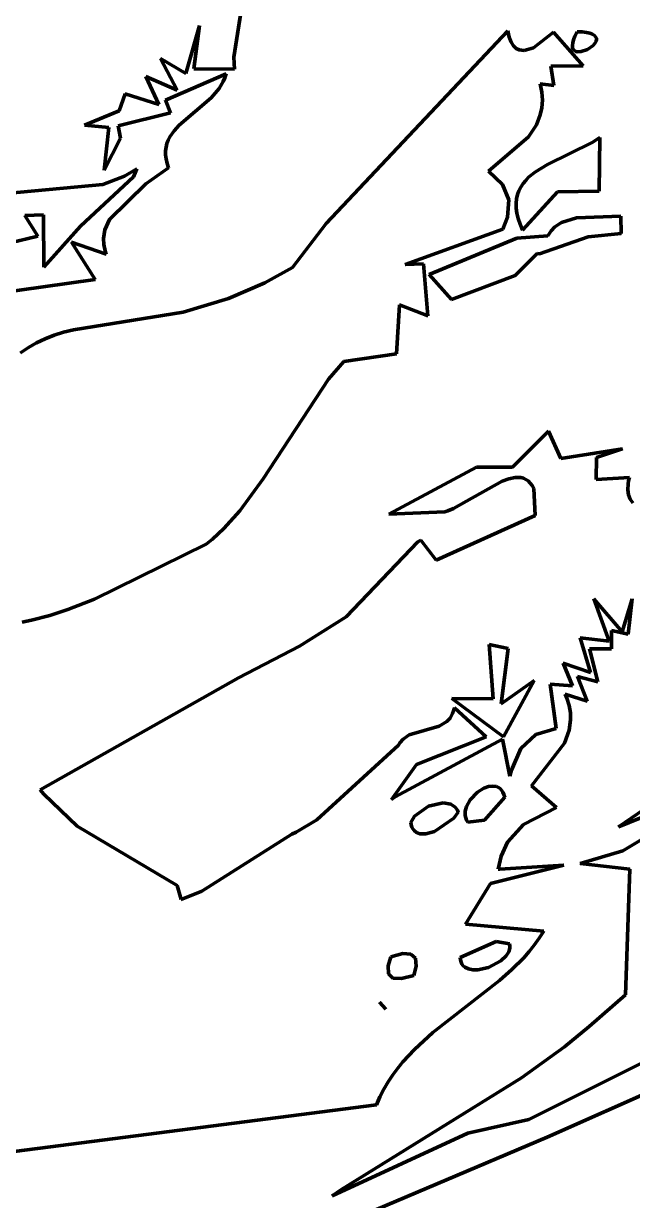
# Model space of a CAD drawing. Header units: millimetres. Extents: x 0 to 11, y 0 to 14.1.
# Drawn here: x 6.932 to 7.482, y 3.179 to 4.24 of the extents above; entities that cross this region are included whole.
import ezdxf

# ---------------------------------------------------------------- set-up
doc = ezdxf.new("R2010")
doc.units = ezdxf.units.MM
doc.layers.add('color#010101ff', color=7, linetype='CONTINUOUS', lineweight=100)
doc.layers.add('color#fefefeff', color=7, linetype='CONTINUOUS', lineweight=100)

msp = doc.modelspace()

# ---------------------------------------------------------------- linework, layer by layer
at = {"layer": 'color#010101ff'}
for p, q in [((7.1221, 4.2103), (7.1327, 4.277)), ((7.0787, 4.1955), (7.0913, 4.2386)), ((7.0913, 4.2386), (7.0862, 4.1996)), ((7.3693, 4.2339), (7.2053, 4.0602)), ((7.3699, 4.2309), (7.3693, 4.2339)), ((7.3706, 4.2282), (7.3699, 4.2309)), ((7.3724, 4.2238), (7.3706, 4.2282)), ((7.4105, 4.2327), (7.3925, 4.2186)), ((7.4372, 4.2024), (7.4105, 4.2327)), ((7.4286, 4.2259), (7.4279, 4.223)), ((7.4299, 4.2292), (7.4286, 4.2259)), ((7.4318, 4.2331), (7.4299, 4.2292)), ((7.4364, 4.2329), (7.4318, 4.2331)), ((7.4402, 4.2324), (7.4364, 4.2329)), ((7.4433, 4.2317), (7.4402, 4.2324)), ((7.4457, 4.2309), (7.4433, 4.2317)), ((7.4475, 4.2298), (7.4457, 4.2309)), ((7.4486, 4.2286), (7.4475, 4.2298)), ((7.4484, 4.2233), (7.4491, 4.2247)), ((7.4493, 4.2274), (7.4486, 4.2286)), ((7.4491, 4.2247), (7.4494, 4.226)), ((7.4494, 4.226), (7.4493, 4.2274)), ((7.3745, 4.2204), (7.3724, 4.2238)), ((7.377, 4.2181), (7.3745, 4.2204)), ((7.3797, 4.2167), (7.377, 4.2181)), ((7.3842, 4.2162), (7.3797, 4.2167)), ((7.3925, 4.2186), (7.3842, 4.2162)), ((7.4279, 4.223), (7.4276, 4.2207)), ((7.4276, 4.2207), (7.4278, 4.2187)), ((7.4278, 4.2187), (7.4284, 4.2172)), ((7.4284, 4.2172), (7.4294, 4.2162)), ((7.4294, 4.2162), (7.4306, 4.2154)), ((7.4306, 4.2154), (7.432, 4.215)), ((7.432, 4.215), (7.4355, 4.2152)), ((7.4355, 4.2152), (7.4411, 4.2171)), ((7.4411, 4.2171), (7.4462, 4.2206)), ((7.4462, 4.2206), (7.4484, 4.2233)), ((7.0711, 4.1805), (7.056, 4.2091)), ((7.056, 4.2091), (7.0787, 4.1955)), ((7.1227, 4.1994), (7.1221, 4.2103)), ((7.1152, 4.195), (7.0605, 4.1713)), ((7.0862, 4.1996), (7.1227, 4.1994)), ((7.1141, 4.1915), (7.1152, 4.195)), ((7.4081, 4.2019), (7.4372, 4.2024)), ((7.411, 4.1845), (7.4081, 4.2019)), ((7.0544, 4.1676), (7.0426, 4.1927)), ((7.0426, 4.1927), (7.0711, 4.1805)), ((7.1089, 4.1819), (7.1126, 4.1882)), ((7.1126, 4.1882), (7.1141, 4.1915)), ((7.4001, 4.1785), (7.3986, 4.1861)), ((7.3986, 4.1861), (7.411, 4.1845)), ((7.0188, 4.1617), (7.0241, 4.177)), ((7.0241, 4.177), (7.0544, 4.1676)), ((7.0729, 4.1489), (7.1016, 4.1735)), ((7.1016, 4.1735), (7.1089, 4.1819)), ((7.4005, 4.1713), (7.4001, 4.1785)), ((6.9875, 4.1487), (7.0188, 4.1617)), ((7.0605, 4.1713), (7.0649, 4.1599)), ((7.3986, 4.1581), (7.4, 4.1645)), ((7.4, 4.1645), (7.4005, 4.1713)), ((7.0649, 4.1599), (7.0179, 4.1481)), ((7.3951, 4.1491), (7.3986, 4.1581)), ((7.0093, 4.1467), (6.9875, 4.1487)), ((7.0053, 4.1081), (7.0093, 4.1467)), ((7.0179, 4.1481), (7.0199, 4.1372)), ((7.0644, 4.1382), (7.0682, 4.1437)), ((7.0682, 4.1437), (7.0729, 4.1489)), ((7.3881, 4.1383), (7.3951, 4.1491)), ((7.0199, 4.1372), (7.0053, 4.1081)), ((7.061, 4.129), (7.0618, 4.1322)), ((7.0618, 4.1322), (7.0629, 4.1353)), ((7.0629, 4.1353), (7.0644, 4.1382)), ((7.3519, 4.1072), (7.3881, 4.1383)), ((7.4453, 4.1332), (7.4051, 4.1135)), ((7.4524, 4.1377), (7.4453, 4.1332)), ((7.4517, 4.0892), (7.4524, 4.1377)), ((7.0605, 4.1256), (7.061, 4.129)), ((7.0605, 4.1221), (7.0605, 4.1256)), ((7.061, 4.1184), (7.0605, 4.1221)), ((7.0235, 4.1029), (7.0347, 4.1093)), ((7.0347, 4.1093), (7.0315, 4.1021)), ((7.0427, 4.096), (7.0633, 4.1103)), ((7.0619, 4.1144), (7.061, 4.1184)), ((7.0633, 4.1103), (7.0619, 4.1144)), ((7.4051, 4.1135), (7.3943, 4.1068)), ((7.0315, 4.1021), (6.9837, 4.0578)), ((7.0039, 4.0954), (7.0235, 4.1029)), ((7.3646, 4.0952), (7.3519, 4.1072)), ((7.3855, 4.099), (7.3831, 4.0961)), ((7.3881, 4.1018), (7.3855, 4.099)), ((7.3943, 4.1068), (7.3881, 4.1018)), ((6.9166, 4.0872), (7.0039, 4.0954)), ((7.01, 4.0638), (7.0427, 4.096)), ((7.3704, 4.0814), (7.3646, 4.0952)), ((7.3794, 4.0897), (7.3781, 4.0862)), ((7.381, 4.093), (7.3794, 4.0897)), ((7.3831, 4.0961), (7.381, 4.093)), ((7.3827, 4.054), (7.4142, 4.0887)), ((7.4142, 4.0887), (7.4517, 4.0892)), ((7.3692, 4.0658), (7.3704, 4.0814)), ((7.3772, 4.0824), (7.3768, 4.0784)), ((7.3768, 4.0784), (7.3769, 4.0741)), ((7.3781, 4.0862), (7.3772, 4.0824)), ((6.9503, 4.068), (6.9336, 4.0673)), ((6.9336, 4.0673), (6.9453, 4.0486)), ((6.9507, 4.0207), (6.9503, 4.068)), ((7.3649, 4.0551), (7.3692, 4.0658)), ((7.3769, 4.0741), (7.3775, 4.0696)), ((7.3775, 4.0696), (7.3787, 4.0647)), ((7.4714, 4.0668), (7.4314, 4.0652)), ((7.4717, 4.0512), (7.4714, 4.0668)), ((6.9837, 4.0578), (6.9507, 4.0207)), ((7.0059, 4.0544), (7.01, 4.0638)), ((7.2053, 4.0602), (7.1752, 4.0206)), ((7.2767, 4.0231), (7.3649, 4.0551)), ((7.3787, 4.0647), (7.3804, 4.0595)), ((7.3804, 4.0595), (7.3827, 4.054)), ((7.4119, 4.0571), (7.4084, 4.0535)), ((7.4178, 4.0611), (7.4119, 4.0571)), ((7.4314, 4.0652), (7.4178, 4.0611)), ((6.9453, 4.0486), (6.8812, 4.0332)), ((7.0046, 4.0467), (7.0059, 4.0544)), ((7.0048, 4.0412), (7.0046, 4.0467)), ((7.3775, 4.0468), (7.2983, 4.014)), ((7.4053, 4.049), (7.3775, 4.0468)), ((7.3978, 4.0328), (7.4417, 4.0482)), ((7.4084, 4.0535), (7.4053, 4.049)), ((7.4417, 4.0482), (7.4717, 4.0512)), ((6.9969, 4.0095), (6.9758, 4.0434)), ((6.9758, 4.0434), (7.0069, 4.0325)), ((7.006, 4.0355), (7.0048, 4.0412)), ((7.0069, 4.0325), (7.006, 4.0355)), ((7.2934, 4.0239), (7.2767, 4.0231)), ((7.2973, 3.9768), (7.2934, 4.0239)), ((7.3759, 4.0131), (7.3959, 4.0331)), ((7.3959, 4.0331), (7.3978, 4.0328)), ((7.1752, 4.0206), (7.1501, 4.0067)), ((7.2983, 4.014), (7.3186, 3.9915)), ((7.3186, 3.9915), (7.3759, 4.0131)), ((6.8565, 3.9901), (6.9969, 4.0095)), ((7.1501, 4.0067), (7.1173, 3.9926)), ((7.1173, 3.9926), (7.0764, 3.9801)), ((7.2688, 3.9427), (7.2715, 3.9867)), ((7.2715, 3.9867), (7.2973, 3.9768)), ((7.0764, 3.9801), (6.9775, 3.9641)), ((6.9601, 3.9594), (6.952, 3.9562)), ((6.9686, 3.9621), (6.9601, 3.9594)), ((6.9775, 3.9641), (6.9686, 3.9621)), ((6.9442, 3.9525), (6.9368, 3.9483)), ((6.952, 3.9562), (6.9442, 3.9525)), ((6.9368, 3.9483), (6.9297, 3.9436)), ((7.2214, 3.9358), (7.2688, 3.9427)), ((7.2076, 3.9197), (7.2214, 3.9358)), ((7.1487, 3.8298), (7.2076, 3.9197)), ((7.406, 3.8727), (7.3736, 3.8404)), ((7.4173, 3.8482), (7.406, 3.8727)), ((7.4729, 3.857), (7.4173, 3.8482)), ((7.4493, 3.849), (7.4729, 3.857)), ((7.4491, 3.8292), (7.4493, 3.849)), ((7.341, 3.8404), (7.2621, 3.7981)), ((7.3736, 3.8404), (7.341, 3.8404)), ((7.1276, 3.801), (7.1487, 3.8298)), ((7.3322, 3.8098), (7.3642, 3.8279)), ((7.3642, 3.8279), (7.3702, 3.83)), ((7.3702, 3.83), (7.3759, 3.8311)), ((7.3759, 3.8311), (7.3785, 3.8312)), ((7.3785, 3.8312), (7.3811, 3.831)), ((7.3811, 3.831), (7.3835, 3.8304)), ((7.3835, 3.8304), (7.3857, 3.8294)), ((7.3857, 3.8294), (7.3877, 3.828)), ((7.3877, 3.828), (7.3896, 3.8261)), ((7.3896, 3.8261), (7.3913, 3.8238)), ((7.3913, 3.8238), (7.3928, 3.821)), ((7.4791, 3.8311), (7.4491, 3.8292)), ((7.4775, 3.82), (7.4778, 3.8252)), ((7.4778, 3.8252), (7.4783, 3.8281)), ((7.4783, 3.8281), (7.4791, 3.8311)), ((7.3928, 3.821), (7.3939, 3.7969)), ((7.4782, 3.8154), (7.4775, 3.82)), ((7.4797, 3.8115), (7.4782, 3.8154)), ((7.4821, 3.8082), (7.4797, 3.8115)), ((7.1132, 3.7852), (7.1276, 3.801)), ((7.2621, 3.7981), (7.3126, 3.8)), ((7.3126, 3.8), (7.3151, 3.8009)), ((7.3151, 3.8009), (7.3204, 3.8032)), ((7.3204, 3.8032), (7.3322, 3.8098)), ((7.3939, 3.7969), (7.3047, 3.7565)), ((7.1028, 3.7754), (7.1132, 3.7852)), ((6.9965, 3.7213), (7.0973, 3.7708)), ((7.0973, 3.7708), (7.1028, 3.7754)), ((7.2882, 3.7729), (7.2236, 3.7053)), ((7.291, 3.7746), (7.2882, 3.7729)), ((7.3047, 3.7565), (7.291, 3.7746)), ((6.9724, 3.7119), (6.9965, 3.7213)), ((7.4608, 3.6835), (7.4469, 3.7216)), ((7.4469, 3.7216), (7.4724, 3.6918)), ((7.4724, 3.6918), (7.4816, 3.7216)), ((7.4816, 3.7216), (7.4779, 3.6899)), ((6.9396, 3.7023), (6.9561, 3.7066)), ((6.9561, 3.7066), (6.9724, 3.7119)), ((7.2236, 3.7053), (7.1815, 3.6789)), ((6.9312, 3.7006), (6.9396, 3.7023)), ((7.4439, 3.6551), (7.4346, 3.6866)), ((7.4346, 3.6866), (7.4608, 3.6835)), ((7.4779, 3.6899), (7.4628, 3.6931)), ((7.4628, 3.6931), (7.4629, 3.6764)), ((7.1815, 3.6789), (7.1265, 3.6503)), ((7.3525, 3.6803), (7.3698, 3.6768)), ((7.356, 3.6315), (7.3525, 3.6803)), ((7.3698, 3.6768), (7.3634, 3.6268)), ((7.4629, 3.6764), (7.443, 3.6764)), ((7.443, 3.6764), (7.4506, 3.6469)), ((7.4278, 3.6432), (7.4194, 3.6635)), ((7.4194, 3.6635), (7.4439, 3.6551)), ((7.4506, 3.6469), (7.4321, 3.6516)), ((7.4321, 3.6516), (7.4409, 3.6292)), ((7.1265, 3.6503), (6.9473, 3.5495)), ((7.3634, 3.6268), (7.3931, 3.6481)), ((7.3931, 3.6481), (7.3655, 3.5973)), ((7.413, 3.6047), (7.4076, 3.6448)), ((7.4076, 3.6448), (7.4278, 3.6432)), ((7.3655, 3.5973), (7.3187, 3.6318)), ((7.3187, 3.6318), (7.356, 3.6315)), ((7.4409, 3.6292), (7.421, 3.6357)), ((7.421, 3.6357), (7.4225, 3.6321)), ((7.4225, 3.6321), (7.4247, 3.6253)), ((7.3195, 3.6182), (7.3204, 3.6206)), ((7.3204, 3.6206), (7.3211, 3.6233)), ((7.3211, 3.6233), (7.3498, 3.5971)), ((7.4247, 3.6253), (7.4258, 3.6187)), ((7.3074, 3.6069), (7.3144, 3.611)), ((7.3144, 3.611), (7.3172, 3.6141)), ((7.3172, 3.6141), (7.3195, 3.6182)), ((7.426, 3.6124), (7.4248, 3.6032)), ((7.4258, 3.6187), (7.426, 3.6124)), ((7.275, 3.5951), (7.2803, 3.5989)), ((7.2803, 3.5989), (7.3074, 3.6069)), ((7.3812, 3.5867), (7.3947, 3.5992)), ((7.3947, 3.5992), (7.413, 3.6047)), ((7.4248, 3.6032), (7.4206, 3.5916)), ((7.1971, 3.5222), (7.2707, 3.5896)), ((7.2676, 3.543), (7.3645, 3.5952)), ((7.2707, 3.5896), (7.272, 3.5917)), ((7.272, 3.5917), (7.275, 3.5951)), ((7.3498, 3.5971), (7.2869, 3.5723)), ((7.3645, 3.5952), (7.3713, 3.5618)), ((7.4206, 3.5916), (7.3908, 3.5531)), ((7.4691, 3.5159), (7.5808, 3.5923)), ((7.3726, 3.5671), (7.3812, 3.5867)), ((7.2869, 3.5723), (7.2644, 3.5407)), ((7.3713, 3.5618), (7.3726, 3.5671)), ((6.9473, 3.5495), (6.9507, 3.5455)), ((6.9507, 3.5455), (6.9809, 3.5166)), ((7.342, 3.5472), (7.3355, 3.5403)), ((7.3478, 3.5508), (7.342, 3.5472)), ((7.3518, 3.5523), (7.3478, 3.5508)), ((7.3557, 3.5528), (7.3518, 3.5523)), ((7.3592, 3.5523), (7.3557, 3.5528)), ((7.3609, 3.5515), (7.3592, 3.5523)), ((7.3624, 3.5505), (7.3609, 3.5515)), ((7.3637, 3.5491), (7.3624, 3.5505)), ((7.3649, 3.5473), (7.3637, 3.5491)), ((7.3658, 3.5452), (7.3649, 3.5473)), ((7.3908, 3.5531), (7.4132, 3.5335)), ((7.559, 3.5524), (7.4691, 3.5159)), ((7.2644, 3.5407), (7.2676, 3.543)), ((7.3111, 3.5376), (7.2978, 3.5346)), ((7.3178, 3.5363), (7.3111, 3.5376)), ((7.3218, 3.5336), (7.3178, 3.5363)), ((7.3355, 3.5403), (7.3321, 3.5343)), ((7.3482, 3.522), (7.3666, 3.5427)), ((7.3666, 3.5427), (7.3658, 3.5452)), ((7.4732, 3.4945), (7.5471, 3.5389)), ((7.2852, 3.5256), (7.2818, 3.5199)), ((7.2978, 3.5346), (7.2852, 3.5256)), ((7.3206, 3.5237), (7.3246, 3.5292)), ((7.3238, 3.5309), (7.3218, 3.5336)), ((7.3246, 3.5292), (7.3238, 3.5309)), ((7.331, 3.5302), (7.3309, 3.5261)), ((7.3309, 3.5261), (7.3314, 3.5241)), ((7.3321, 3.5343), (7.331, 3.5302)), ((7.3314, 3.5241), (7.3321, 3.5221)), ((7.4132, 3.5335), (7.3835, 3.518)), ((6.9809, 3.5166), (7.0711, 3.4631)), ((7.1784, 3.5112), (7.1971, 3.5222)), ((7.2818, 3.5199), (7.2822, 3.5177)), ((7.2822, 3.5177), (7.2828, 3.5158)), ((7.2828, 3.5158), (7.2837, 3.5142)), ((7.2837, 3.5142), (7.2847, 3.5128)), ((7.3031, 3.5117), (7.3206, 3.5237)), ((7.3321, 3.5221), (7.3332, 3.5203)), ((7.3332, 3.5203), (7.3482, 3.522)), ((7.3835, 3.518), (7.3691, 3.5022)), ((7.0933, 3.4581), (7.1744, 3.5094)), ((7.1744, 3.5094), (7.1784, 3.5112)), ((7.2847, 3.5128), (7.2871, 3.5108)), ((7.2871, 3.5108), (7.2901, 3.5097)), ((7.2901, 3.5097), (7.2954, 3.5096)), ((7.2954, 3.5096), (7.3031, 3.5117)), ((7.3691, 3.5022), (7.3632, 3.4896)), ((7.4346, 3.483), (7.4732, 3.4945)), ((7.3632, 3.4896), (7.3606, 3.4777)), ((7.4795, 3.4779), (7.4346, 3.483)), ((7.4199, 3.4815), (7.3537, 3.4648)), ((7.3606, 3.4777), (7.3622, 3.4778)), ((7.3622, 3.4778), (7.4199, 3.4815)), ((7.4755, 3.3645), (7.4795, 3.4779)), ((7.0711, 3.4631), (7.0747, 3.4506)), ((7.3537, 3.4648), (7.3313, 3.4281)), ((7.0747, 3.4506), (7.0933, 3.4581)), ((7.3313, 3.4281), (7.4017, 3.4219)), ((7.4017, 3.4219), (7.3976, 3.4155)), ((7.3588, 3.4125), (7.3263, 3.3983)), ((7.371, 3.4104), (7.3588, 3.4125)), ((7.3713, 3.4086), (7.371, 3.4104)), ((7.3713, 3.4067), (7.3713, 3.4086)), ((7.3932, 3.4094), (7.3886, 3.4036)), ((7.3976, 3.4155), (7.3932, 3.4094)), ((7.2638, 3.3989), (7.2613, 3.3905)), ((7.2746, 3.4017), (7.2638, 3.3989)), ((7.2819, 3.4013), (7.2746, 3.4017)), ((7.2859, 3.3975), (7.2819, 3.4013)), ((7.2865, 3.3904), (7.2859, 3.3975)), ((7.3263, 3.3983), (7.3266, 3.396)), ((7.3631, 3.395), (7.368, 3.3997)), ((7.368, 3.3997), (7.3702, 3.4032)), ((7.3702, 3.4032), (7.3713, 3.4067)), ((7.3837, 3.3979), (7.3731, 3.3873)), ((7.3886, 3.4036), (7.3837, 3.3979)), ((7.2613, 3.3905), (7.2617, 3.3834)), ((7.2844, 3.3819), (7.2865, 3.3904)), ((7.3266, 3.396), (7.3272, 3.394)), ((7.3272, 3.394), (7.328, 3.3922)), ((7.328, 3.3922), (7.3292, 3.3907)), ((7.3292, 3.3907), (7.3305, 3.3895)), ((7.3305, 3.3895), (7.3339, 3.3878)), ((7.3339, 3.3878), (7.3379, 3.387)), ((7.3379, 3.387), (7.3424, 3.387)), ((7.3424, 3.387), (7.352, 3.3892)), ((7.352, 3.3892), (7.3631, 3.395)), ((7.3731, 3.3873), (7.3619, 3.3773)), ((7.2617, 3.3834), (7.2657, 3.3796)), ((7.2657, 3.3796), (7.2733, 3.3791)), ((7.2733, 3.3791), (7.2844, 3.3819)), ((7.3619, 3.3773), (7.3018, 3.3304)), ((7.6166, 3.3664), (7.3883, 3.252)), ((7.2535, 3.358), (7.2592, 3.3516)), ((7.2592, 3.3516), (7.2535, 3.358)), ((7.4426, 3.3359), (7.4755, 3.3645)), ((7.4205, 3.3175), (7.4426, 3.3359)), ((7.3018, 3.3304), (7.285, 3.3152)), ((7.285, 3.3152), (7.2747, 3.3042)), ((7.3818, 3.2895), (7.4205, 3.3175)), ((7.2747, 3.3042), (7.27, 3.2984)), ((7.2655, 3.2923), (7.2613, 3.286)), ((7.27, 3.2984), (7.2655, 3.2923)), ((7.2187, 3.1886), (7.3818, 3.2895)), ((7.2613, 3.286), (7.2574, 3.2794)), ((7.4047, 3.2361), (7.5191, 3.287)), ((7.2539, 3.2725), (7.2508, 3.2653)), ((7.2574, 3.2794), (7.2539, 3.2725)), ((7.2508, 3.2653), (6.8627, 3.2153)), ((7.3883, 3.252), (7.3334, 3.2396)), ((7.3334, 3.2396), (7.2108, 3.1832)), ((7.1958, 3.1477), (7.4047, 3.2361)), ((7.2108, 3.1832), (7.2187, 3.1886))]:
    msp.add_line(p, q, dxfattribs=at)
at = {"layer": 'color#fefefeff'}
for p, q in [((7.1327, 4.277), (7.1221, 4.2103)), ((7.0913, 4.2386), (7.0787, 4.1955)), ((7.0862, 4.1996), (7.0913, 4.2386)), ((7.2053, 4.0602), (7.3693, 4.2339)), ((7.3693, 4.2339), (7.3699, 4.2309)), ((7.3699, 4.2309), (7.3706, 4.2282)), ((7.3706, 4.2282), (7.3724, 4.2238)), ((7.3925, 4.2186), (7.4105, 4.2327)), ((7.4105, 4.2327), (7.4372, 4.2024)), ((7.4279, 4.223), (7.4286, 4.2259)), ((7.4286, 4.2259), (7.4299, 4.2292)), ((7.4299, 4.2292), (7.4318, 4.2331)), ((7.4318, 4.2331), (7.4364, 4.2329)), ((7.4364, 4.2329), (7.4402, 4.2324)), ((7.4402, 4.2324), (7.4433, 4.2317)), ((7.4433, 4.2317), (7.4457, 4.2309)), ((7.4457, 4.2309), (7.4475, 4.2298)), ((7.4475, 4.2298), (7.4486, 4.2286)), ((7.4491, 4.2247), (7.4484, 4.2233)), ((7.4486, 4.2286), (7.4493, 4.2274)), ((7.4494, 4.226), (7.4491, 4.2247)), ((7.4493, 4.2274), (7.4494, 4.226)), ((7.3724, 4.2238), (7.3745, 4.2204)), ((7.3745, 4.2204), (7.377, 4.2181)), ((7.377, 4.2181), (7.3797, 4.2167)), ((7.3797, 4.2167), (7.3842, 4.2162)), ((7.3842, 4.2162), (7.3925, 4.2186)), ((7.4276, 4.2207), (7.4279, 4.223)), ((7.4278, 4.2187), (7.4276, 4.2207)), ((7.4284, 4.2172), (7.4278, 4.2187)), ((7.4294, 4.2162), (7.4284, 4.2172)), ((7.4306, 4.2154), (7.4294, 4.2162)), ((7.432, 4.215), (7.4306, 4.2154)), ((7.4355, 4.2152), (7.432, 4.215)), ((7.4411, 4.2171), (7.4355, 4.2152)), ((7.4462, 4.2206), (7.4411, 4.2171)), ((7.4484, 4.2233), (7.4462, 4.2206)), ((7.0787, 4.1955), (7.056, 4.2091)), ((7.056, 4.2091), (7.0711, 4.1805)), ((7.1221, 4.2103), (7.1227, 4.1994)), ((7.0605, 4.1713), (7.1152, 4.195)), ((7.1227, 4.1994), (7.0862, 4.1996)), ((7.1152, 4.195), (7.1141, 4.1915)), ((7.4372, 4.2024), (7.4081, 4.2019)), ((7.4081, 4.2019), (7.411, 4.1845)), ((7.0711, 4.1805), (7.0426, 4.1927)), ((7.0426, 4.1927), (7.0544, 4.1676)), ((7.1126, 4.1882), (7.1089, 4.1819)), ((7.1141, 4.1915), (7.1126, 4.1882)), ((7.411, 4.1845), (7.3986, 4.1861)), ((7.3986, 4.1861), (7.4001, 4.1785)), ((7.0241, 4.177), (7.0188, 4.1617)), ((7.0544, 4.1676), (7.0241, 4.177)), ((7.1016, 4.1735), (7.0729, 4.1489)), ((7.1089, 4.1819), (7.1016, 4.1735)), ((7.4001, 4.1785), (7.4005, 4.1713)), ((7.0188, 4.1617), (6.9875, 4.1487)), ((7.0649, 4.1599), (7.0605, 4.1713)), ((7.4, 4.1645), (7.3986, 4.1581)), ((7.4005, 4.1713), (7.4, 4.1645)), ((7.0179, 4.1481), (7.0649, 4.1599)), ((7.3986, 4.1581), (7.3951, 4.1491)), ((6.9875, 4.1487), (7.0093, 4.1467)), ((7.0093, 4.1467), (7.0053, 4.1081)), ((7.0199, 4.1372), (7.0179, 4.1481)), ((7.0682, 4.1437), (7.0644, 4.1382)), ((7.0729, 4.1489), (7.0682, 4.1437)), ((7.3951, 4.1491), (7.3881, 4.1383)), ((7.0053, 4.1081), (7.0199, 4.1372)), ((7.0618, 4.1322), (7.061, 4.129)), ((7.0629, 4.1353), (7.0618, 4.1322)), ((7.0644, 4.1382), (7.0629, 4.1353)), ((7.3881, 4.1383), (7.3519, 4.1072)), ((7.4051, 4.1135), (7.4453, 4.1332)), ((7.4453, 4.1332), (7.4524, 4.1377)), ((7.4524, 4.1377), (7.4517, 4.0892)), ((7.061, 4.129), (7.0605, 4.1256)), ((7.0605, 4.1256), (7.0605, 4.1221)), ((7.0605, 4.1221), (7.061, 4.1184)), ((7.0347, 4.1093), (7.0235, 4.1029)), ((7.0315, 4.1021), (7.0347, 4.1093)), ((7.0633, 4.1103), (7.0427, 4.096)), ((7.061, 4.1184), (7.0619, 4.1144)), ((7.0619, 4.1144), (7.0633, 4.1103)), ((7.3943, 4.1068), (7.4051, 4.1135)), ((6.9837, 4.0578), (7.0315, 4.1021)), ((7.0235, 4.1029), (7.0039, 4.0954)), ((7.3519, 4.1072), (7.3646, 4.0952)), ((7.3831, 4.0961), (7.3855, 4.099)), ((7.3855, 4.099), (7.3881, 4.1018)), ((7.3881, 4.1018), (7.3943, 4.1068)), ((7.0039, 4.0954), (6.9166, 4.0872)), ((7.0427, 4.096), (7.01, 4.0638)), ((7.3646, 4.0952), (7.3704, 4.0814)), ((7.3781, 4.0862), (7.3794, 4.0897)), ((7.3794, 4.0897), (7.381, 4.093)), ((7.381, 4.093), (7.3831, 4.0961)), ((7.4142, 4.0887), (7.3827, 4.054)), ((7.4517, 4.0892), (7.4142, 4.0887)), ((7.3704, 4.0814), (7.3692, 4.0658)), ((7.3768, 4.0784), (7.3772, 4.0824)), ((7.3769, 4.0741), (7.3768, 4.0784)), ((7.3772, 4.0824), (7.3781, 4.0862)), ((6.9336, 4.0673), (6.9503, 4.068)), ((6.9453, 4.0486), (6.9336, 4.0673)), ((6.9503, 4.068), (6.9507, 4.0207)), ((7.3692, 4.0658), (7.3649, 4.0551)), ((7.3775, 4.0696), (7.3769, 4.0741)), ((7.3787, 4.0647), (7.3775, 4.0696)), ((7.4314, 4.0652), (7.4714, 4.0668)), ((7.4714, 4.0668), (7.4717, 4.0512)), ((6.9507, 4.0207), (6.9837, 4.0578)), ((7.01, 4.0638), (7.0059, 4.0544)), ((7.1752, 4.0206), (7.2053, 4.0602)), ((7.3649, 4.0551), (7.2767, 4.0231)), ((7.3804, 4.0595), (7.3787, 4.0647)), ((7.3827, 4.054), (7.3804, 4.0595)), ((7.4084, 4.0535), (7.4119, 4.0571)), ((7.4119, 4.0571), (7.4178, 4.0611)), ((7.4178, 4.0611), (7.4314, 4.0652)), ((6.8812, 4.0332), (6.9453, 4.0486)), ((7.0059, 4.0544), (7.0046, 4.0467)), ((7.0046, 4.0467), (7.0048, 4.0412)), ((7.2983, 4.014), (7.3775, 4.0468)), ((7.3775, 4.0468), (7.4053, 4.049)), ((7.4417, 4.0482), (7.3978, 4.0328)), ((7.4053, 4.049), (7.4084, 4.0535)), ((7.4717, 4.0512), (7.4417, 4.0482)), ((7.0069, 4.0325), (6.9758, 4.0434)), ((6.9758, 4.0434), (6.9969, 4.0095)), ((7.0048, 4.0412), (7.006, 4.0355)), ((7.006, 4.0355), (7.0069, 4.0325)), ((7.2767, 4.0231), (7.2934, 4.0239)), ((7.2934, 4.0239), (7.2973, 3.9768)), ((7.3959, 4.0331), (7.3759, 4.0131)), ((7.3978, 4.0328), (7.3959, 4.0331)), ((7.1501, 4.0067), (7.1752, 4.0206)), ((7.3186, 3.9915), (7.2983, 4.014)), ((7.3759, 4.0131), (7.3186, 3.9915)), ((6.9969, 4.0095), (6.8565, 3.9901)), ((7.1173, 3.9926), (7.1501, 4.0067)), ((7.0764, 3.9801), (7.1173, 3.9926)), ((7.2715, 3.9867), (7.2688, 3.9427)), ((7.2973, 3.9768), (7.2715, 3.9867)), ((6.9775, 3.9641), (7.0764, 3.9801)), ((6.952, 3.9562), (6.9601, 3.9594)), ((6.9601, 3.9594), (6.9686, 3.9621)), ((6.9686, 3.9621), (6.9775, 3.9641)), ((6.9368, 3.9483), (6.9442, 3.9525)), ((6.9442, 3.9525), (6.952, 3.9562)), ((6.9297, 3.9436), (6.9368, 3.9483)), ((7.2688, 3.9427), (7.2214, 3.9358)), ((7.2214, 3.9358), (7.2076, 3.9197)), ((7.2076, 3.9197), (7.1487, 3.8298)), ((7.3736, 3.8404), (7.406, 3.8727)), ((7.406, 3.8727), (7.4173, 3.8482)), ((7.4173, 3.8482), (7.4729, 3.857)), ((7.4729, 3.857), (7.4493, 3.849)), ((7.4493, 3.849), (7.4491, 3.8292)), ((7.2621, 3.7981), (7.341, 3.8404)), ((7.341, 3.8404), (7.3736, 3.8404)), ((7.1487, 3.8298), (7.1276, 3.801)), ((7.3642, 3.8279), (7.3322, 3.8098)), ((7.3702, 3.83), (7.3642, 3.8279)), ((7.3759, 3.8311), (7.3702, 3.83)), ((7.3785, 3.8312), (7.3759, 3.8311)), ((7.3811, 3.831), (7.3785, 3.8312)), ((7.3835, 3.8304), (7.3811, 3.831)), ((7.3857, 3.8294), (7.3835, 3.8304)), ((7.3877, 3.828), (7.3857, 3.8294)), ((7.3896, 3.8261), (7.3877, 3.828)), ((7.3913, 3.8238), (7.3896, 3.8261)), ((7.3928, 3.821), (7.3913, 3.8238)), ((7.4491, 3.8292), (7.4791, 3.8311)), ((7.4778, 3.8252), (7.4775, 3.82)), ((7.4783, 3.8281), (7.4778, 3.8252)), ((7.4791, 3.8311), (7.4783, 3.8281)), ((7.3939, 3.7969), (7.3928, 3.821)), ((7.4775, 3.82), (7.4782, 3.8154)), ((7.4782, 3.8154), (7.4797, 3.8115)), ((7.4797, 3.8115), (7.4821, 3.8082)), ((7.1276, 3.801), (7.1132, 3.7852)), ((7.3126, 3.8), (7.2621, 3.7981)), ((7.3151, 3.8009), (7.3126, 3.8)), ((7.3204, 3.8032), (7.3151, 3.8009)), ((7.3322, 3.8098), (7.3204, 3.8032)), ((7.3047, 3.7565), (7.3939, 3.7969)), ((7.1132, 3.7852), (7.1028, 3.7754)), ((7.0973, 3.7708), (6.9965, 3.7213)), ((7.1028, 3.7754), (7.0973, 3.7708)), ((7.2236, 3.7053), (7.2882, 3.7729)), ((7.2882, 3.7729), (7.291, 3.7746)), ((7.291, 3.7746), (7.3047, 3.7565)), ((6.9965, 3.7213), (6.9724, 3.7119)), ((7.4724, 3.6918), (7.4469, 3.7216)), ((7.4469, 3.7216), (7.4608, 3.6835)), ((7.4816, 3.7216), (7.4724, 3.6918)), ((7.4779, 3.6899), (7.4816, 3.7216)), ((6.9561, 3.7066), (6.9396, 3.7023)), ((6.9724, 3.7119), (6.9561, 3.7066)), ((7.1815, 3.6789), (7.2236, 3.7053)), ((6.9396, 3.7023), (6.9312, 3.7006)), ((7.4608, 3.6835), (7.4346, 3.6866)), ((7.4346, 3.6866), (7.4439, 3.6551)), ((7.4629, 3.6764), (7.4628, 3.6931)), ((7.4628, 3.6931), (7.4779, 3.6899)), ((7.1265, 3.6503), (7.1815, 3.6789)), ((7.3525, 3.6803), (7.356, 3.6315)), ((7.3698, 3.6768), (7.3525, 3.6803)), ((7.3634, 3.6268), (7.3698, 3.6768)), ((7.4506, 3.6469), (7.443, 3.6764)), ((7.443, 3.6764), (7.4629, 3.6764)), ((7.4439, 3.6551), (7.4194, 3.6635)), ((7.4194, 3.6635), (7.4278, 3.6432)), ((7.4409, 3.6292), (7.4321, 3.6516)), ((7.4321, 3.6516), (7.4506, 3.6469)), ((6.9473, 3.5495), (7.1265, 3.6503)), ((7.3931, 3.6481), (7.3634, 3.6268)), ((7.3655, 3.5973), (7.3931, 3.6481)), ((7.4278, 3.6432), (7.4076, 3.6448)), ((7.4076, 3.6448), (7.413, 3.6047)), ((7.356, 3.6315), (7.3187, 3.6318)), ((7.3187, 3.6318), (7.3655, 3.5973)), ((7.4225, 3.6321), (7.421, 3.6357)), ((7.421, 3.6357), (7.4409, 3.6292)), ((7.4247, 3.6253), (7.4225, 3.6321)), ((7.3204, 3.6206), (7.3195, 3.6182)), ((7.3211, 3.6233), (7.3204, 3.6206)), ((7.3498, 3.5971), (7.3211, 3.6233)), ((7.4258, 3.6187), (7.4247, 3.6253)), ((7.3144, 3.611), (7.3074, 3.6069)), ((7.3172, 3.6141), (7.3144, 3.611)), ((7.3195, 3.6182), (7.3172, 3.6141)), ((7.4248, 3.6032), (7.426, 3.6124)), ((7.426, 3.6124), (7.4258, 3.6187)), ((7.2803, 3.5989), (7.275, 3.5951)), ((7.3074, 3.6069), (7.2803, 3.5989)), ((7.3947, 3.5992), (7.3812, 3.5867)), ((7.413, 3.6047), (7.3947, 3.5992)), ((7.4206, 3.5916), (7.4248, 3.6032)), ((7.2707, 3.5896), (7.1971, 3.5222)), ((7.3645, 3.5952), (7.2676, 3.543)), ((7.272, 3.5917), (7.2707, 3.5896)), ((7.275, 3.5951), (7.272, 3.5917)), ((7.2869, 3.5723), (7.3498, 3.5971)), ((7.3713, 3.5618), (7.3645, 3.5952)), ((7.3908, 3.5531), (7.4206, 3.5916)), ((7.5808, 3.5923), (7.4691, 3.5159)), ((7.3812, 3.5867), (7.3726, 3.5671)), ((7.2644, 3.5407), (7.2869, 3.5723)), ((7.3726, 3.5671), (7.3713, 3.5618)), ((6.9507, 3.5455), (6.9473, 3.5495)), ((6.9809, 3.5166), (6.9507, 3.5455)), ((7.3355, 3.5403), (7.342, 3.5472)), ((7.342, 3.5472), (7.3478, 3.5508)), ((7.3478, 3.5508), (7.3518, 3.5523)), ((7.3518, 3.5523), (7.3557, 3.5528)), ((7.3557, 3.5528), (7.3592, 3.5523)), ((7.3592, 3.5523), (7.3609, 3.5515)), ((7.3609, 3.5515), (7.3624, 3.5505)), ((7.3624, 3.5505), (7.3637, 3.5491)), ((7.3637, 3.5491), (7.3649, 3.5473)), ((7.3649, 3.5473), (7.3658, 3.5452)), ((7.4132, 3.5335), (7.3908, 3.5531)), ((7.4691, 3.5159), (7.559, 3.5524)), ((7.2676, 3.543), (7.2644, 3.5407)), ((7.2978, 3.5346), (7.3111, 3.5376)), ((7.3111, 3.5376), (7.3178, 3.5363)), ((7.3178, 3.5363), (7.3218, 3.5336)), ((7.3321, 3.5343), (7.3355, 3.5403)), ((7.3666, 3.5427), (7.3482, 3.522)), ((7.3658, 3.5452), (7.3666, 3.5427)), ((7.5471, 3.5389), (7.4732, 3.4945)), ((7.2818, 3.5199), (7.2852, 3.5256)), ((7.2852, 3.5256), (7.2978, 3.5346)), ((7.3246, 3.5292), (7.3206, 3.5237)), ((7.3218, 3.5336), (7.3238, 3.5309)), ((7.3238, 3.5309), (7.3246, 3.5292)), ((7.3309, 3.5261), (7.331, 3.5302)), ((7.3314, 3.5241), (7.3309, 3.5261)), ((7.331, 3.5302), (7.3321, 3.5343)), ((7.3321, 3.5221), (7.3314, 3.5241)), ((7.3835, 3.518), (7.4132, 3.5335)), ((7.0711, 3.4631), (6.9809, 3.5166)), ((7.1971, 3.5222), (7.1784, 3.5112)), ((7.2822, 3.5177), (7.2818, 3.5199)), ((7.2828, 3.5158), (7.2822, 3.5177)), ((7.2837, 3.5142), (7.2828, 3.5158)), ((7.2847, 3.5128), (7.2837, 3.5142)), ((7.3206, 3.5237), (7.3031, 3.5117)), ((7.3332, 3.5203), (7.3321, 3.5221)), ((7.3482, 3.522), (7.3332, 3.5203)), ((7.3691, 3.5022), (7.3835, 3.518)), ((7.1744, 3.5094), (7.0933, 3.4581)), ((7.1784, 3.5112), (7.1744, 3.5094)), ((7.2871, 3.5108), (7.2847, 3.5128)), ((7.2901, 3.5097), (7.2871, 3.5108)), ((7.2954, 3.5096), (7.2901, 3.5097)), ((7.3031, 3.5117), (7.2954, 3.5096)), ((7.3632, 3.4896), (7.3691, 3.5022)), ((7.4732, 3.4945), (7.4346, 3.483)), ((7.3606, 3.4777), (7.3632, 3.4896)), ((7.4346, 3.483), (7.4795, 3.4779)), ((7.3537, 3.4648), (7.4199, 3.4815)), ((7.3622, 3.4778), (7.3606, 3.4777)), ((7.4199, 3.4815), (7.3622, 3.4778)), ((7.4795, 3.4779), (7.4755, 3.3645)), ((7.0747, 3.4506), (7.0711, 3.4631)), ((7.3313, 3.4281), (7.3537, 3.4648)), ((7.0933, 3.4581), (7.0747, 3.4506)), ((7.4017, 3.4219), (7.3313, 3.4281)), ((7.3976, 3.4155), (7.4017, 3.4219)), ((7.3263, 3.3983), (7.3588, 3.4125)), ((7.3588, 3.4125), (7.371, 3.4104)), ((7.371, 3.4104), (7.3713, 3.4086)), ((7.3713, 3.4086), (7.3713, 3.4067)), ((7.3886, 3.4036), (7.3932, 3.4094)), ((7.3932, 3.4094), (7.3976, 3.4155)), ((7.2613, 3.3905), (7.2638, 3.3989)), ((7.2638, 3.3989), (7.2746, 3.4017)), ((7.2746, 3.4017), (7.2819, 3.4013)), ((7.2819, 3.4013), (7.2859, 3.3975)), ((7.2859, 3.3975), (7.2865, 3.3904)), ((7.3266, 3.396), (7.3263, 3.3983)), ((7.368, 3.3997), (7.3631, 3.395)), ((7.3702, 3.4032), (7.368, 3.3997)), ((7.3713, 3.4067), (7.3702, 3.4032)), ((7.3731, 3.3873), (7.3837, 3.3979)), ((7.3837, 3.3979), (7.3886, 3.4036)), ((7.2617, 3.3834), (7.2613, 3.3905)), ((7.2865, 3.3904), (7.2844, 3.3819)), ((7.3272, 3.394), (7.3266, 3.396)), ((7.328, 3.3922), (7.3272, 3.394)), ((7.3292, 3.3907), (7.328, 3.3922)), ((7.3305, 3.3895), (7.3292, 3.3907)), ((7.3339, 3.3878), (7.3305, 3.3895)), ((7.3379, 3.387), (7.3339, 3.3878)), ((7.3424, 3.387), (7.3379, 3.387)), ((7.352, 3.3892), (7.3424, 3.387)), ((7.3631, 3.395), (7.352, 3.3892)), ((7.3619, 3.3773), (7.3731, 3.3873)), ((7.2657, 3.3796), (7.2617, 3.3834)), ((7.2733, 3.3791), (7.2657, 3.3796)), ((7.2844, 3.3819), (7.2733, 3.3791)), ((7.3018, 3.3304), (7.3619, 3.3773)), ((7.3883, 3.252), (7.6166, 3.3664)), ((7.2535, 3.358), (7.2592, 3.3516)), ((7.2592, 3.3516), (7.2535, 3.358)), ((7.4755, 3.3645), (7.4426, 3.3359)), ((7.4426, 3.3359), (7.4205, 3.3175)), ((7.285, 3.3152), (7.3018, 3.3304)), ((7.2747, 3.3042), (7.285, 3.3152)), ((7.4205, 3.3175), (7.3818, 3.2895)), ((7.27, 3.2984), (7.2747, 3.3042)), ((7.2613, 3.286), (7.2655, 3.2923)), ((7.2655, 3.2923), (7.27, 3.2984)), ((7.3818, 3.2895), (7.2187, 3.1886)), ((7.2574, 3.2794), (7.2613, 3.286)), ((7.5191, 3.287), (7.4047, 3.2361)), ((7.2508, 3.2653), (7.2539, 3.2725)), ((7.2539, 3.2725), (7.2574, 3.2794)), ((6.8627, 3.2153), (7.2508, 3.2653)), ((7.3334, 3.2396), (7.3883, 3.252)), ((7.2108, 3.1832), (7.3334, 3.2396)), ((7.4047, 3.2361), (7.1958, 3.1477)), ((7.2187, 3.1886), (7.2108, 3.1832))]:
    msp.add_line(p, q, dxfattribs=at)

doc.saveas('drawing.dxf')
